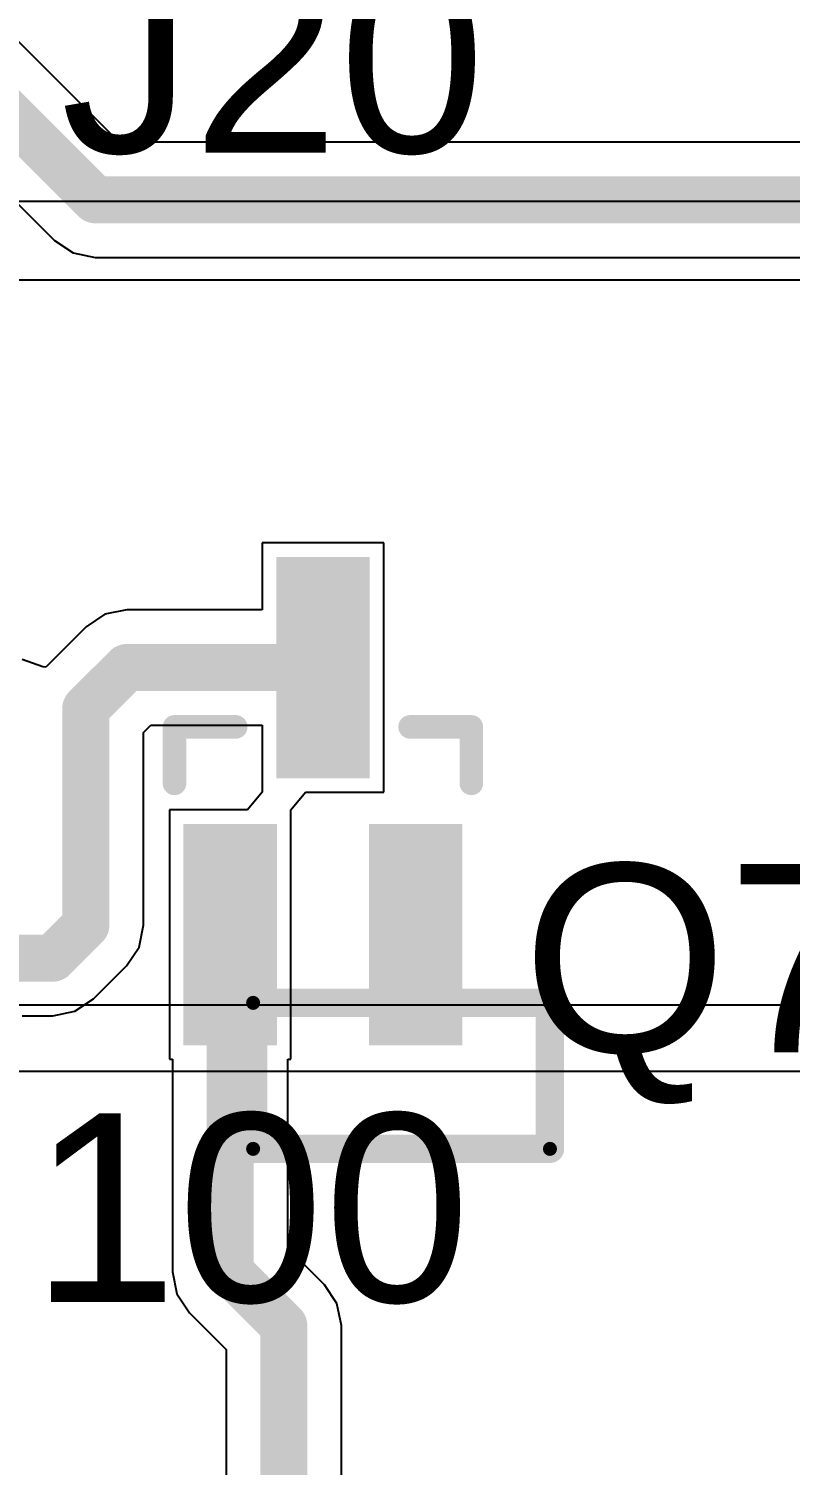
# Model space of a CAD drawing. Header units: inches. Extents: x 0 to 13.9, y -0.2 to 3.4.
# Drawn here: x 1.5509 to 1.7125, y 1.4173 to 1.7223 of the extents above; entities that cross this region are included whole.
import ezdxf

# ---------------------------------------------------------------- set-up
doc = ezdxf.new("R2010")
doc.units = ezdxf.units.IN
doc.header["$MEASUREMENT"] = 0
for name, color, linetype in [('Layer 1', 16, 'Continuous'), ('Layer 2', 76, 'Continuous'), ('Mechanical 4', 56, 'Continuous'), ('Pad Holes', 156, 'Continuous'), ('Top Layer', 1, 'Continuous'), ('Top Overlay', 2, 'Continuous'), ('Top Paste', 8, 'Continuous'), ('Top Solder', 216, 'Continuous')]:
    doc.layers.add(name, color=color, linetype=linetype)
doc.styles.add('Arial', font='', dxfattribs={"height": 0.2})
doc.styles.get('Arial').set_extended_font_data('Arial')

msp = doc.modelspace()

# ---------------------------------------------------------------- hatches: boundary and pattern name
at = {"layer": 'Mechanical 4'}
h = msp.add_hatch(color=56, dxfattribs=at)
edge = h.paths.add_edge_path()
edge.add_arc((1.5985, 1.5155), 0.0015, 0, 360)
h = msp.add_hatch(color=56, dxfattribs=at)
edge = h.paths.add_edge_path()
edge.add_arc((1.5985, 1.5155), 0.0015, 0, 360)
h = msp.add_hatch(color=56, dxfattribs=at)
edge = h.paths.add_edge_path()
edge.add_arc((1.6615, 1.5155), 0.0015, 0, 360)
h = msp.add_hatch(color=56, dxfattribs=at)
edge = h.paths.add_edge_path()
edge.add_arc((1.6615, 1.5155), 0.0015, 0, 360)
h = msp.add_hatch(color=56, dxfattribs=at)
edge = h.paths.add_edge_path()
edge.add_arc((1.5985, 1.4845), 0.0015, 0, 360)
h = msp.add_hatch(color=56, dxfattribs=at)
edge = h.paths.add_edge_path()
edge.add_arc((1.5985, 1.4845), 0.0015, 0, 360)
h = msp.add_hatch(color=56, dxfattribs=at)
edge = h.paths.add_edge_path()
edge.add_arc((1.6615, 1.4845), 0.0015, 0, 360)
h = msp.add_hatch(color=56, dxfattribs=at)
edge = h.paths.add_edge_path()
edge.add_arc((1.6615, 1.4845), 0.0015, 0, 360)
at = {"layer": 'Pad Holes'}
h = msp.add_hatch(color=7, dxfattribs=at)
edge = h.paths.add_edge_path()
edge.add_arc((1.5985, 1.5155), 0.0015, 0, 360)
h = msp.add_hatch(color=7, dxfattribs=at)
edge = h.paths.add_edge_path()
edge.add_arc((1.5985, 1.5155), 0.0015, 0, 360)
h = msp.add_hatch(color=7, dxfattribs=at)
edge = h.paths.add_edge_path()
edge.add_arc((1.6615, 1.5155), 0.0015, 0, 360)
h = msp.add_hatch(color=7, dxfattribs=at)
edge = h.paths.add_edge_path()
edge.add_arc((1.6615, 1.5155), 0.0015, 0, 360)
h = msp.add_hatch(color=7, dxfattribs=at)
edge = h.paths.add_edge_path()
edge.add_arc((1.5985, 1.4845), 0.0015, 0, 360)
h = msp.add_hatch(color=7, dxfattribs=at)
edge = h.paths.add_edge_path()
edge.add_arc((1.5985, 1.4845), 0.0015, 0, 360)
h = msp.add_hatch(color=7, dxfattribs=at)
edge = h.paths.add_edge_path()
edge.add_arc((1.6615, 1.4845), 0.0015, 0, 360)
h = msp.add_hatch(color=7, dxfattribs=at)
edge = h.paths.add_edge_path()
edge.add_arc((1.6615, 1.4845), 0.0015, 0, 360)
at = {"layer": 'Top Layer'}
for points in [[(1.60741, 1.5672), (1.60741, 1.60618), (1.61922, 1.60618), (1.61922, 1.5672)], [(1.58772, 1.51051), (1.58772, 1.54949), (1.59954, 1.54949), (1.59954, 1.51051)], [(1.62709, 1.51051), (1.62709, 1.54949), (1.63891, 1.54949), (1.63891, 1.51051)]]:
    msp.add_hatch(color=1, dxfattribs=at).paths.add_polyline_path(points)
at = {"layer": 'Top Paste'}
for points in [[(1.60741, 1.5672), (1.60741, 1.60618), (1.61922, 1.60618), (1.61922, 1.5672)], [(1.58772, 1.51051), (1.58772, 1.54949), (1.59954, 1.54949), (1.59954, 1.51051)], [(1.62709, 1.51051), (1.62709, 1.54949), (1.63891, 1.54949), (1.63891, 1.51051)]]:
    msp.add_hatch(color=8, dxfattribs=at).paths.add_polyline_path(points)
at = {"layer": 'Top Solder'}
for points in [[(1.60341, 1.5632), (1.60341, 1.61018), (1.62322, 1.61018), (1.62322, 1.5632)], [(1.58372, 1.50651), (1.58372, 1.55349), (1.60354, 1.55349), (1.60354, 1.50651)], [(1.62309, 1.50651), (1.62309, 1.55349), (1.64291, 1.55349), (1.64291, 1.50651)]]:
    msp.add_hatch(color=216, dxfattribs=at).paths.add_polyline_path(points)

# ---------------------------------------------------------------- linework, layer by layer
at = {"layer": 'Layer 1'}
for p, q in [((1.57007, 1.69824), (1.53724, 1.73107)), ((1.51635, 1.71735), (1.55635, 1.67735)), ((2.03557, 1.69824), (1.57007, 1.69824)), ((1.55635, 1.67735), (1.56032, 1.6747)), ((1.56032, 1.6747), (1.565, 1.67376)), ((1.565, 1.67376), (2.03557, 1.67376))]:
    msp.add_line(p, q, dxfattribs=at)
for points in [[(1.525, 1.726, 0.01, 0.01, 0), (1.565, 1.686, 0.01, 0.01, 0)], [(1.565, 1.686, 0.01, 0.01, 0), (2.078, 1.686, 0.01, 0.01, 0)]]:
    msp.add_lwpolyline(points, format="xyseb", dxfattribs=at)
msp.add_lwpolyline([(1.5625, 1.686, 0.005, 0.005, 1), (1.5675, 1.686, 0.005, 0.005, 1)], format="xyseb", close=True, dxfattribs=at)
msp.add_lwpolyline([(1.5625, 1.686, 0.005, 0.005, 1), (1.5675, 1.686, 0.005, 0.005, 1)], format="xyseb", close=True, dxfattribs=at)
at = {"layer": 'Layer 2'}
for p, q in [((1.899, 1.68564), (1.236, 1.68564)), ((1.218, 1.669), (1.914, 1.669)), ((2.325, 1.515), (1.51572, 1.515)), ((0.89114, 1.501), (2.493, 1.501))]:
    msp.add_line(p, q, dxfattribs=at)
at = {"layer": 'Mechanical 4'}
for points in [[(1.5985, 1.4845, 0.006, 0.006, 0), (1.5985, 1.5155, 0.006, 0.006, 0)], [(1.5985, 1.5155, 0.006, 0.006, 0), (1.6615, 1.5155, 0.006, 0.006, 0)], [(1.6615, 1.4845, 0.006, 0.006, 0), (1.6615, 1.5155, 0.006, 0.006, 0)], [(1.5985, 1.4845, 0.006, 0.006, 0), (1.6615, 1.4845, 0.006, 0.006, 0)]]:
    msp.add_lwpolyline(points, format="xyseb", dxfattribs=at)
for points in [[(1.597, 1.5155, 0.003, 0.003, 1), (1.6, 1.5155, 0.003, 0.003, 1)], [(1.597, 1.5155, 0.003, 0.003, 1), (1.6, 1.5155, 0.003, 0.003, 1)], [(1.66, 1.5155, 0.003, 0.003, 1), (1.663, 1.5155, 0.003, 0.003, 1)], [(1.66, 1.5155, 0.003, 0.003, 1), (1.663, 1.5155, 0.003, 0.003, 1)], [(1.597, 1.4845, 0.003, 0.003, 1), (1.6, 1.4845, 0.003, 0.003, 1)], [(1.597, 1.4845, 0.003, 0.003, 1), (1.6, 1.4845, 0.003, 0.003, 1)], [(1.66, 1.4845, 0.003, 0.003, 1), (1.663, 1.4845, 0.003, 0.003, 1)], [(1.66, 1.4845, 0.003, 0.003, 1), (1.663, 1.4845, 0.003, 0.003, 1)]]:
    msp.add_lwpolyline(points, format="xyseb", close=True, dxfattribs=at)
at = {"layer": 'Top Layer'}
for p, q in [((1.62622, 1.61318), (1.60041, 1.61318)), ((1.60041, 1.61318), (1.60041, 1.59893)), ((1.62622, 1.5602), (1.62622, 1.61318)), ((1.57169, 1.59893), (1.56701, 1.598)), ((1.60041, 1.59893), (1.57169, 1.59893)), ((1.56304, 1.59534), (1.5545, 1.5868)), ((1.56701, 1.598), (1.56304, 1.59534)), ((1.55385, 1.58683), (1.5495, 1.5884)), ((1.5545, 1.5868), (1.55385, 1.58683)), ((1.57524, 1.57293), (1.57676, 1.57446)), ((1.57676, 1.57446), (1.60041, 1.57446)), ((1.60041, 1.57446), (1.60041, 1.56149)), ((1.57524, 1.532), (1.57524, 1.57293)), ((1.60041, 1.5602), (1.59731, 1.55649)), ((1.60041, 1.56149), (1.60041, 1.5602)), ((1.60654, 1.55649), (1.60963, 1.5602)), ((1.60963, 1.5602), (1.62622, 1.5602)), ((1.59731, 1.55649), (1.58072, 1.55649)), ((1.58072, 1.55649), (1.58072, 1.50351)), ((1.60654, 1.5552), (1.60654, 1.55649)), ((1.60654, 1.50351), (1.60654, 1.5552)), ((1.5743, 1.52732), (1.57524, 1.532)), ((1.57165, 1.52335), (1.5743, 1.52732)), ((1.56465, 1.51635), (1.57165, 1.52335)), ((1.56068, 1.5137), (1.56465, 1.51635)), ((1.5495, 1.51276), (1.556, 1.51276)), ((1.556, 1.51276), (1.56068, 1.5137)), ((1.58072, 1.50351), (1.58139, 1.50351)), ((1.58139, 1.50351), (1.58139, 1.45837)), ((1.60587, 1.46344), (1.60587, 1.50351)), ((1.60587, 1.50351), (1.60654, 1.50351)), ((1.61365, 1.45565), (1.60587, 1.46344)), ((1.58139, 1.45837), (1.58233, 1.45369)), ((1.6163, 1.45168), (1.61365, 1.45565)), ((1.58233, 1.45369), (1.58498, 1.44972)), ((1.58498, 1.44972), (1.59276, 1.44193)), ((1.61724, 1.447), (1.6163, 1.45168)), ((1.61724, 1.4145), (1.61724, 1.447)), ((1.59276, 1.44193), (1.59276, 1.4145))]:
    msp.add_line(p, q, dxfattribs=at)
for points in [[(1.563, 1.578, 0.01, 0.01, 0), (1.57169, 1.58669, 0.01, 0.01, 0)], [(1.57169, 1.58669, 0.01, 0.01, 0), (1.61332, 1.58669, 0.01, 0.01, 0)], [(1.563, 1.532, 0.01, 0.01, 0), (1.563, 1.578, 0.01, 0.01, 0)], [(1.556, 1.525, 0.01, 0.01, 0), (1.563, 1.532, 0.01, 0.01, 0)], [(1.59363, 1.45837, 0.01, 0.01, 0), (1.59363, 1.53, 0.01, 0.01, 0)], [(1.525, 1.525, 0.01, 0.01, 0), (1.556, 1.525, 0.01, 0.01, 0)], [(1.59363, 1.45837, 0.01, 0.01, 0), (1.605, 1.447, 0.01, 0.01, 0)], [(1.605, 1.39, 0.01, 0.01, 0), (1.605, 1.447, 0.01, 0.01, 0)]]:
    msp.add_lwpolyline(points, format="xyseb", dxfattribs=at)
for points in [[(1.56919, 1.58669, 0.005, 0.005, 1), (1.57419, 1.58669, 0.005, 0.005, 1)], [(1.56919, 1.58669, 0.005, 0.005, 1), (1.57419, 1.58669, 0.005, 0.005, 1)], [(1.61082, 1.58669, 0.005, 0.005, 1), (1.61582, 1.58669, 0.005, 0.005, 1)], [(1.5605, 1.578, 0.005, 0.005, 1), (1.5655, 1.578, 0.005, 0.005, 1)], [(1.5605, 1.578, 0.005, 0.005, 1), (1.5655, 1.578, 0.005, 0.005, 1)], [(1.5605, 1.532, 0.005, 0.005, 1), (1.5655, 1.532, 0.005, 0.005, 1)], [(1.5605, 1.532, 0.005, 0.005, 1), (1.5655, 1.532, 0.005, 0.005, 1)], [(1.59113, 1.53, 0.005, 0.005, 1), (1.59613, 1.53, 0.005, 0.005, 1)], [(1.5535, 1.525, 0.005, 0.005, 1), (1.5585, 1.525, 0.005, 0.005, 1)], [(1.5535, 1.525, 0.005, 0.005, 1), (1.5585, 1.525, 0.005, 0.005, 1)], [(1.59113, 1.45837, 0.005, 0.005, 1), (1.59613, 1.45837, 0.005, 0.005, 1)], [(1.59113, 1.45837, 0.005, 0.005, 1), (1.59613, 1.45837, 0.005, 0.005, 1)], [(1.6025, 1.447, 0.005, 0.005, 1), (1.6075, 1.447, 0.005, 0.005, 1)], [(1.6025, 1.447, 0.005, 0.005, 1), (1.6075, 1.447, 0.005, 0.005, 1)]]:
    msp.add_lwpolyline(points, format="xyseb", close=True, dxfattribs=at)
at = {"layer": 'Top Overlay'}
for points in [[(1.58182, 1.56209, 0.005, 0.005, 0), (1.58182, 1.57409, 0.005, 0.005, 0)], [(1.58182, 1.57409, 0.005, 0.005, 0), (1.59481, 1.57409, 0.005, 0.005, 0)], [(1.63182, 1.57409, 0.005, 0.005, 0), (1.64481, 1.57409, 0.005, 0.005, 0)], [(1.64481, 1.56209, 0.005, 0.005, 0), (1.64481, 1.57409, 0.005, 0.005, 0)]]:
    msp.add_lwpolyline(points, format="xyseb", dxfattribs=at)
for points in [[(1.58057, 1.57409, 0.0025, 0.0025, 1), (1.58307, 1.57409, 0.0025, 0.0025, 1)], [(1.58057, 1.57409, 0.0025, 0.0025, 1), (1.58307, 1.57409, 0.0025, 0.0025, 1)], [(1.59356, 1.57409, 0.0025, 0.0025, 1), (1.59606, 1.57409, 0.0025, 0.0025, 1)], [(1.63057, 1.57409, 0.0025, 0.0025, 1), (1.63307, 1.57409, 0.0025, 0.0025, 1)], [(1.64356, 1.57409, 0.0025, 0.0025, 1), (1.64606, 1.57409, 0.0025, 0.0025, 1)], [(1.64356, 1.57409, 0.0025, 0.0025, 1), (1.64606, 1.57409, 0.0025, 0.0025, 1)], [(1.58057, 1.56209, 0.0025, 0.0025, 1), (1.58307, 1.56209, 0.0025, 0.0025, 1)], [(1.64356, 1.56209, 0.0025, 0.0025, 1), (1.64606, 1.56209, 0.0025, 0.0025, 1)]]:
    msp.add_lwpolyline(points, format="xyseb", close=True, dxfattribs=at)

# ---------------------------------------------------------------- texts
at = {"layer": 'Top Overlay', "style": 'Arial'}
for s, p in [('J20', (1.55768, 1.69601)), ('Q7', (1.65568, 1.50501)), ('R100', (1.51102, 1.45201))]:
    msp.add_text(s, height=0.04, dxfattribs=at).set_placement(p)

doc.saveas('drawing.dxf')
